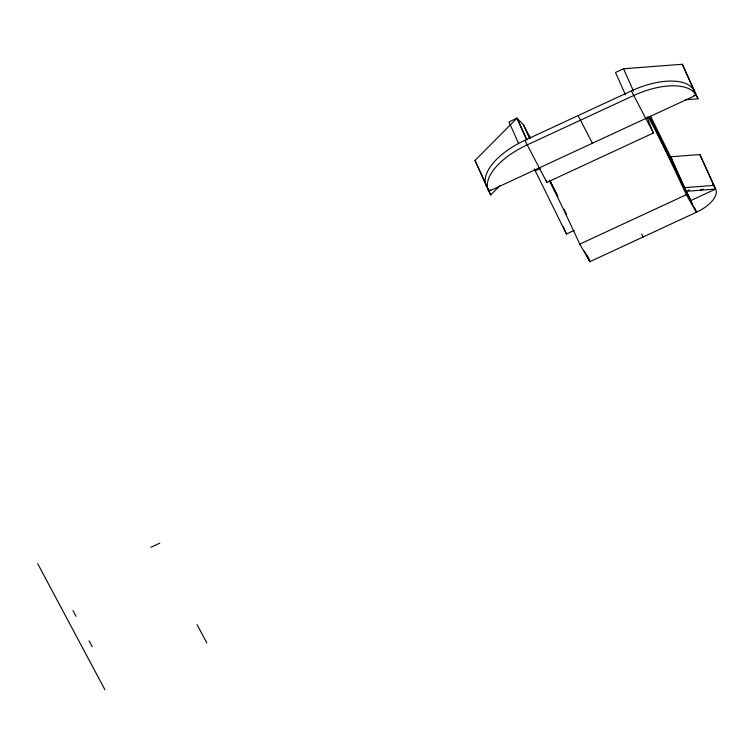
<?xml version="1.0" encoding="UTF-8"?>
<svg xmlns="http://www.w3.org/2000/svg" width="754" height="754" viewBox="0 0 754 754"><rect width="100%" height="100%" fill="white"/><g stroke="black" fill="none" stroke-linecap="round" stroke-linejoin="round"><path stroke-width="1.13" d="M499.751 185.861L490.694 194.975L475.001 160.442L516.999 118.18L523.389 124.721L530.543 138.284M685.348 99.764L698.034 98.793L696.083 95.145L488.752 191.328L490.402 189.669M526.999 139.924L516.999 118.18L508.978 121.894L518.46 143.194M698.034 98.793L682.342 64.26L623.53 68.755L615.509 72.478L625.462 94.844M487.433 186.238L486.65 186.606A55.589 25.928 -24 0 1 524.831 140.301L631.362 90.885A55.589 25.928 -24 0 1 693.982 90.423L693.199 90.791M534.218 168.868L535.236 170.781L540.241 168.453M525.02 140.659L546.857 182.402L653.398 132.987A81.291 2.385 65.1 0 1 647.196 117.03M535.236 170.781L566.461 234.013L574.473 230.29M689.316 189.857L686.168 191.318L715.574 189.075L699.872 154.542L670.476 156.794L684.217 187.671L688.713 196.097M579.779 244.126L686.31 194.711L696.479 212.223L589.948 261.647L579.779 244.126A81.291 2.385 65.1 0 0 549.92 181.761M701.088 190.734A13.892 6.484 -24 0 0 700.871 190.197L703.228 189.103M712.681 184.721L713.472 184.353A27.794 12.959 -24 0 1 714.161 186.634M650.589 116.229L672.417 160.442L690.372 200.762L715.574 189.075L699.872 154.542M150.96 547.263L159.754 543.191M693.784 95.324L696.083 95.145L682.342 64.26M684.217 187.671L713.623 185.427M670.476 156.794L672.417 160.442M684.066 186.596L650.061 118.161L690.805 200.724M692.464 203.919L649.788 117.643M694.189 207.143L696.479 212.223A27.794 12.959 -24 0 0 715.574 189.075M690.372 200.762L696.479 212.223M631.55 91.243L653.398 132.987M641.682 234.07L643.219 236.935M578.29 115.956L592.418 143.241M587.272 255.851L587.658 256.567M584.35 251.139L589.948 261.647L588.271 257.868M475.001 160.442L490.694 194.975M197.086 624.67L206.85 642.964M72.997 610.617L76.013 616.291M89.076 640.787L92.242 646.715M37.7 563.69L104.919 689.74M550.514 181.771L557.819 196.568M564.067 209.216L565.104 211.318M565.566 212.251L566.603 214.353M549.723 180.121L556.942 194.758M700.475 189.311L700.871 190.197M689.222 197.048L691.06 201.186M623.53 68.755L633.483 91.121M529.506 136.182L530.448 138.302M523.389 124.721L529.553 138.557M516.999 118.18L526.481 139.481M563.134 226.558L566.461 234.013M696.083 95.145A55.589 25.928 -24 0 0 633.464 95.607L526.933 145.022A55.589 25.928 -24 0 0 488.752 191.328M648.157 116.983A81.291 2.385 65.1 0 1 686.31 194.711M546.857 182.402A81.291 2.385 65.1 0 1 545.962 180.263M589.948 261.647L587.357 256.388L589.948 261.647"/></g></svg>
